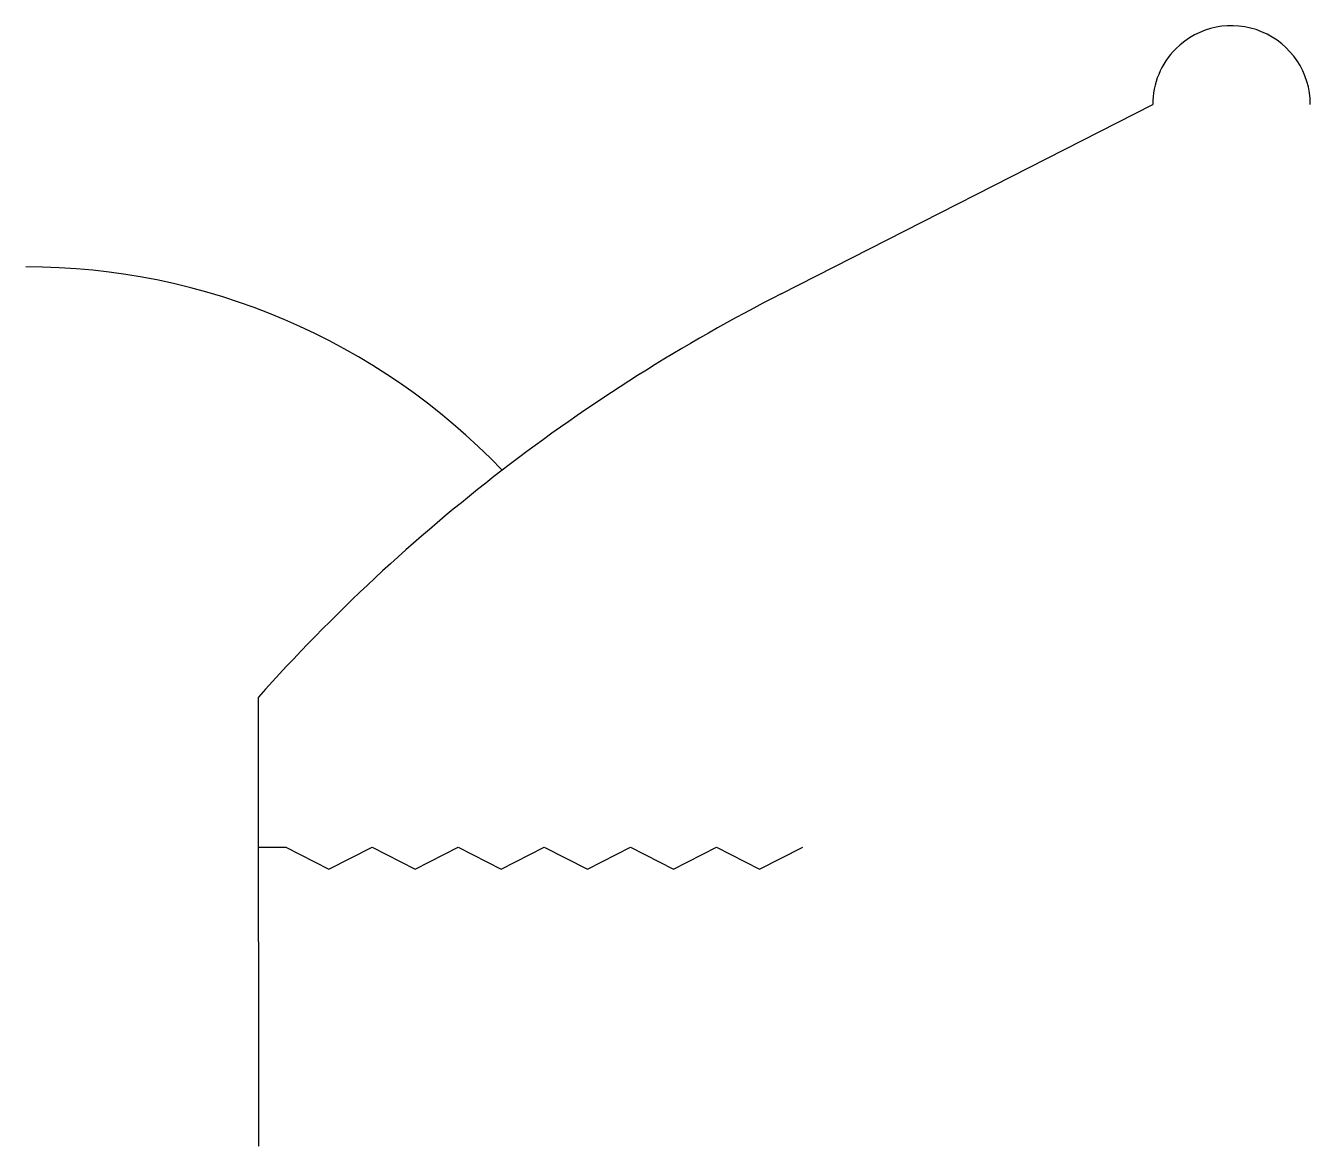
# Model space of a CAD drawing. Extents: x 0 to 70.1, y 3.7 to 64.8.
import ezdxf

# ---------------------------------------------------------------- set-up
doc = ezdxf.new("R2010")
doc.units = 0
for name, color, linetype in [('DIAPHRAGM', 1, 'CONTINUOUS'), ('DUSTCAP-DOME', 5, 'CONTINUOUS'), ('FORMER', 7, 'CONTINUOUS'), ('SPIDER', 2, 'CONTINUOUS'), ('SURROUND', 3, 'CONTINUOUS'), ('VOICECOIL', 6, 'CONTINUOUS')]:
    doc.layers.add(name, color=color, linetype=linetype)

msp = doc.modelspace()

# ---------------------------------------------------------------- linework, layer by layer
at = {"layer": 'DIAPHRAGM'}
msp.add_line((41.23, 50.178), (61.5, 60.506), dxfattribs=at)
for start, end in [(117, 127.59269), (127.59269, 138.27267)]:
    msp.add_arc((85.538, -36.781), 97.596, start, end, dxfattribs=at)
at = {"layer": 'DUSTCAP-DOME'}
msp.add_arc((0, 15.651), 36, 43.76174, 90, dxfattribs=at)
at = {"layer": 'FORMER'}
for p, q in [((12.7, 19.988), (12.7, 28.178)), ((12.7, 14.819), (12.7, 19.988))]:
    msp.add_line(p, q, dxfattribs=at)
at = {"layer": 'SPIDER'}
for p, q in [((12.7, 19.988), (14.2, 19.988)), ((14.2, 19.988), (16.55, 18.788)), ((16.55, 18.788), (18.9, 19.988)), ((18.9, 19.988), (21.25, 18.788)), ((21.25, 18.788), (23.6, 19.988)), ((23.6, 19.988), (25.95, 18.788)), ((25.95, 18.788), (28.3, 19.988)), ((28.3, 19.988), (30.65, 18.788)), ((30.65, 18.788), (33, 19.988)), ((33, 19.988), (35.35, 18.788)), ((35.35, 18.788), (37.7, 19.988)), ((37.7, 19.988), (40.05, 18.788)), ((40.05, 18.788), (42.4, 19.988))]:
    msp.add_line(p, q, dxfattribs=at)
at = {"layer": 'SURROUND'}
for start, end in [(0, 135), (135, 180)]:
    msp.add_arc((65.8, 60.506), 4.3, start, end, dxfattribs=at)
at = {"layer": 'VOICECOIL'}
msp.add_line((12.7, 14.819), (12.7, 3.669), dxfattribs=at)

doc.saveas('drawing.dxf')
